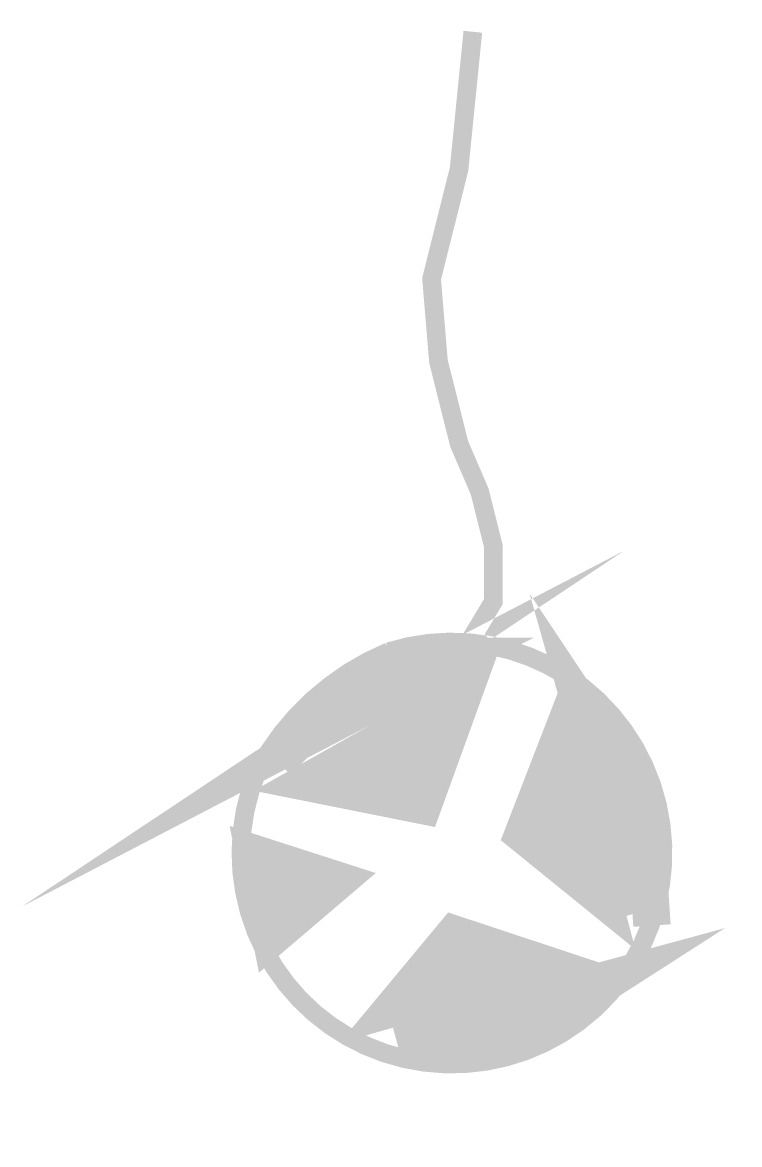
# Model space of a CAD drawing. Extents: x -1.15 to 2.69, y -0.32 to 5.68.
import ezdxf

# ---------------------------------------------------------------- set-up
doc = ezdxf.new("R2010")
doc.units = 0
doc.header["$MEASUREMENT"] = 0
doc.layers.get('0').update_dxf_attribs({"linetype": 'CONTINUOUS'})

msp = doc.modelspace()

# ---------------------------------------------------------------- linework, layer by layer
for points, const_width in [([(1.2605, 5.6329), (1.187, 4.8985), (1.0399, 4.311), (1.0767, 3.8704), (1.187, 3.4298), (1.2973, 3.1727), (1.3709, 2.879), (1.3709, 2.5852), (1.2605, 2.4016), (1.3341, 2.3282)], 0.1), ([(0.2139, 1.7296), (0.6712, 2.1863), (0.9174, 2.2917), (1.1636, 2.2917), (0.6712, 2.0458), (0.4601, 1.9053), (1.2692, 2.3268)], 0.2), ([(2.1486, 0.9216), (1.832, 2.0458), (2.1134, 1.6242), (2.1838, 1.3783), (2.219, 0.8513)], 0.2), ([(0.8471, 0.2541), (2.0079, 0.5703), (1.5154, 0.2541), (0.9174, 0.2189)], 0.2)]:
    msp.add_lwpolyline(points, dxfattribs=dict(const_width=const_width))
for points in [[(1.0581, 1.3783, 0, 1.5, 0), (0.7415, 1.9404, 1.5, 1.5, 0)], [(1.4099, 1.308, 0, 1.5, 0), (1.9376, 1.4485, 1.5, 1.5, 0)], [(1.1285, 0.9216, 0, 1.5, 0), (1.2692, 0.4297, 1.5, 1.5, 0)], [(0.7415, 1.1324, 0, 0.8, 0), (0.038, 0.9918, 0.8, 0.8, 0)]]:
    msp.add_lwpolyline(points, format="xyseb")
at = {"const_width": 0.1}
msp.add_lwpolyline([(0.8112, 2.3168, -4.517192), (0.1069, 1.6745, -0.174118), (0.8112, 2.3168, 0.109054)], format="xyb", dxfattribs=at)

doc.saveas('drawing.dxf')
